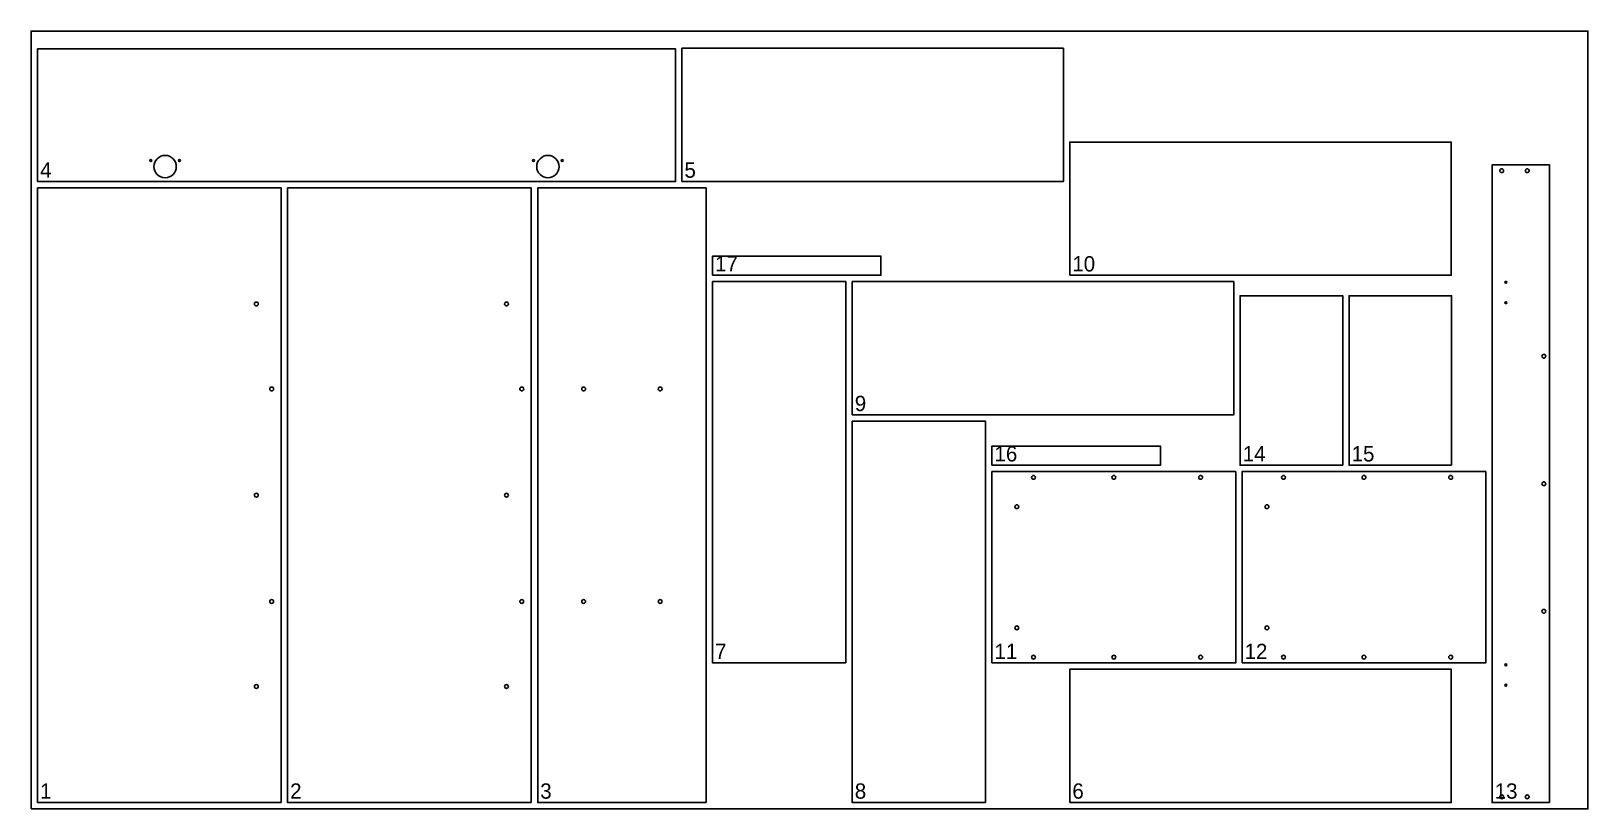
# Model space of a CAD drawing. Header units: millimetres. Extents: x 0 to 2440, y 0 to 1220.
import ezdxf

# ---------------------------------------------------------------- set-up
doc = ezdxf.new("R2010")
doc.units = ezdxf.units.MM
for name, color, linetype in [('A_SIDE_HOLES_12', 7, 'Continuous'), ('B_SIDE_HOLES_12', 7, 'Continuous'), ('B_SIDE_HOLES_13', 7, 'Continuous'), ('EDGE_BANDING', 7, 'Continuous'), ('OUTSIDE_THROUGH', 7, 'Continuous')]:
    doc.layers.add(name, color=color, linetype=linetype)
doc.layers.add('PART_LABELS', color=3, linetype='Continuous', plot=False)
doc.layers.add('SHEET_BOUNDARY', color=8, linetype='Continuous', plot=False)

msp = doc.modelspace()

# ---------------------------------------------------------------- linework, layer by layer
at = {"layer": 'A_SIDE_HOLES_12'}
for centre in [(745, 792), (769, 658.67), (1571, 520), (1697, 520), (1833, 520), (745, 492), (1545, 474), (769, 325.33), (1545, 284), (1571, 238), (1697, 238), (1833, 238), (745, 192)]:
    msp.add_circle(centre, 3, dxfattribs=at)
at = {"layer": 'B_SIDE_HOLES_12'}
for centre in [(2305, 1001), (2345, 1001), (353, 792), (2371, 710), (377, 658.67), (866, 658.67), (986, 658.67), (1963, 520), (2089, 520), (2225, 520), (2371, 510), (353, 492), (1937, 474), (377, 325.33), (866, 325.33), (986, 325.33), (2371, 310), (1937, 284), (1963, 238), (2089, 238), (2225, 238), (353, 192), (2305, 19), (2345, 19)]:
    msp.add_circle(centre, 3, dxfattribs=at)
at = {"layer": 'B_SIDE_HOLES_13'}
for centre, radius in [((210, 1007.5), 17.5), ((810, 1007.5), 17.5), ((187.5, 1017), 1.5), ((232.5, 1017), 1.5), ((787.5, 1017), 1.5), ((832.5, 1017), 1.5), ((2311.5, 826), 1.5), ((2311.5, 794), 1.5), ((2311.5, 226), 1.5), ((2311.5, 194), 1.5)]:
    msp.add_circle(centre, radius, dxfattribs=at)
at = {"layer": 'EDGE_BANDING'}
for p, q in [((10, 1192), (1010, 1192)), ((10, 984), (10, 1192)), ((1010, 984), (1010, 1192)), ((1020, 1193), (1618, 1193)), ((1020, 984), (1020, 1193)), ((1618, 984), (1618, 1193)), ((1628, 1046), (2226, 1046)), ((1628, 837), (1628, 1046)), ((2226, 837), (2226, 1046)), ((2290, 10), (2290, 1010)), ((2380, 1010), (2290, 1010)), ((2380, 10), (2380, 1010)), ((10, 984), (1010, 984)), ((1020, 984), (1618, 984)), ((10, 10), (10, 974)), ((402, 10), (402, 974)), ((1628, 837), (2226, 837)), ((1068, 229), (1068, 827)), ((1277, 827), (1068, 827)), ((1277, 229), (1277, 827)), ((1287, 827), (1885, 827)), ((1287, 618), (1287, 827)), ((1885, 618), (1885, 827)), ((1895, 539), (1895, 805)), ((2055.75, 805), (1895, 805)), ((2055.75, 539), (2055.75, 805)), ((2065.75, 539), (2065.75, 805)), ((2226.5, 805), (2065.75, 805)), ((2226.5, 539), (2226.5, 805)), ((1287, 618), (1885, 618)), ((1287, 10), (1287, 608)), ((1496, 608), (1287, 608)), ((1496, 10), (1496, 608)), ((2055.75, 539), (1895, 539)), ((2226.5, 539), (2065.75, 539)), ((1506, 529), (1888, 529)), ((1888, 229), (1888, 529)), ((1898, 529), (2280, 529)), ((2280, 229), (2280, 529)), ((1277, 229), (1068, 229)), ((1506, 229), (1888, 229)), ((1898, 229), (2280, 229)), ((1628, 219), (2226, 219)), ((1628, 10), (1628, 219)), ((2226, 10), (2226, 219)), ((1496, 10), (1287, 10)), ((1628, 10), (2226, 10)), ((2380, 10), (2290, 10))]:
    msp.add_line(p, q, dxfattribs=at)
at = {"layer": 'OUTSIDE_THROUGH'}
for points in [[(10, 984), (1010, 984), (1010, 1192), (10, 1192)], [(1020, 984), (1618, 984), (1618, 1193), (1020, 1193)], [(1628, 837), (2226, 837), (2226, 1046), (1628, 1046)], [(2380, 10), (2380, 1010), (2290, 1010), (2290, 10)], [(392, 10), (392, 974), (10, 974), (10, 10)], [(784, 10), (784, 974), (402, 974), (402, 10)], [(1058, 10), (1058, 974), (794, 974), (794, 10)], [(1068, 837), (1332, 837), (1332, 867), (1068, 867)], [(1277, 229), (1277, 827), (1068, 827), (1068, 229)], [(1287, 618), (1885, 618), (1885, 827), (1287, 827)], [(2055.75, 539), (2055.75, 805), (1895, 805), (1895, 539)], [(2226.5, 539), (2226.5, 805), (2065.75, 805), (2065.75, 539)], [(1496, 10), (1496, 608), (1287, 608), (1287, 10)], [(1506, 539), (1770, 539), (1770, 569), (1506, 569)], [(1506, 229), (1888, 229), (1888, 529), (1506, 529)], [(1898, 229), (2280, 229), (2280, 529), (1898, 529)], [(1628, 10), (2226, 10), (2226, 219), (1628, 219)]]:
    msp.add_lwpolyline(points, close=True, dxfattribs=at)
at = {"layer": 'SHEET_BOUNDARY'}
msp.add_lwpolyline([(0, 0), (2440, 0), (2440, 1220), (0, 1220)], close=True, dxfattribs=at)

# ---------------------------------------------------------------- texts
at = {"layer": 'PART_LABELS'}
for s, p in [('4', (14, 990)), ('5', (1024, 990)), ('17', (1072, 843)), ('10', (1632, 843)), ('9', (1291, 624)), ('16', (1510, 545)), ('14', (1899, 545)), ('15', (2069.75, 545)), ('7', (1072, 235)), ('11', (1510, 235)), ('12', (1902, 235)), ('1', (14, 16)), ('2', (406, 16)), ('3', (798, 16)), ('8', (1291, 16)), ('6', (1632, 16)), ('13', (2294, 16))]:
    msp.add_text(s, height=24, dxfattribs=at).set_placement(p)

doc.saveas('drawing.dxf')
